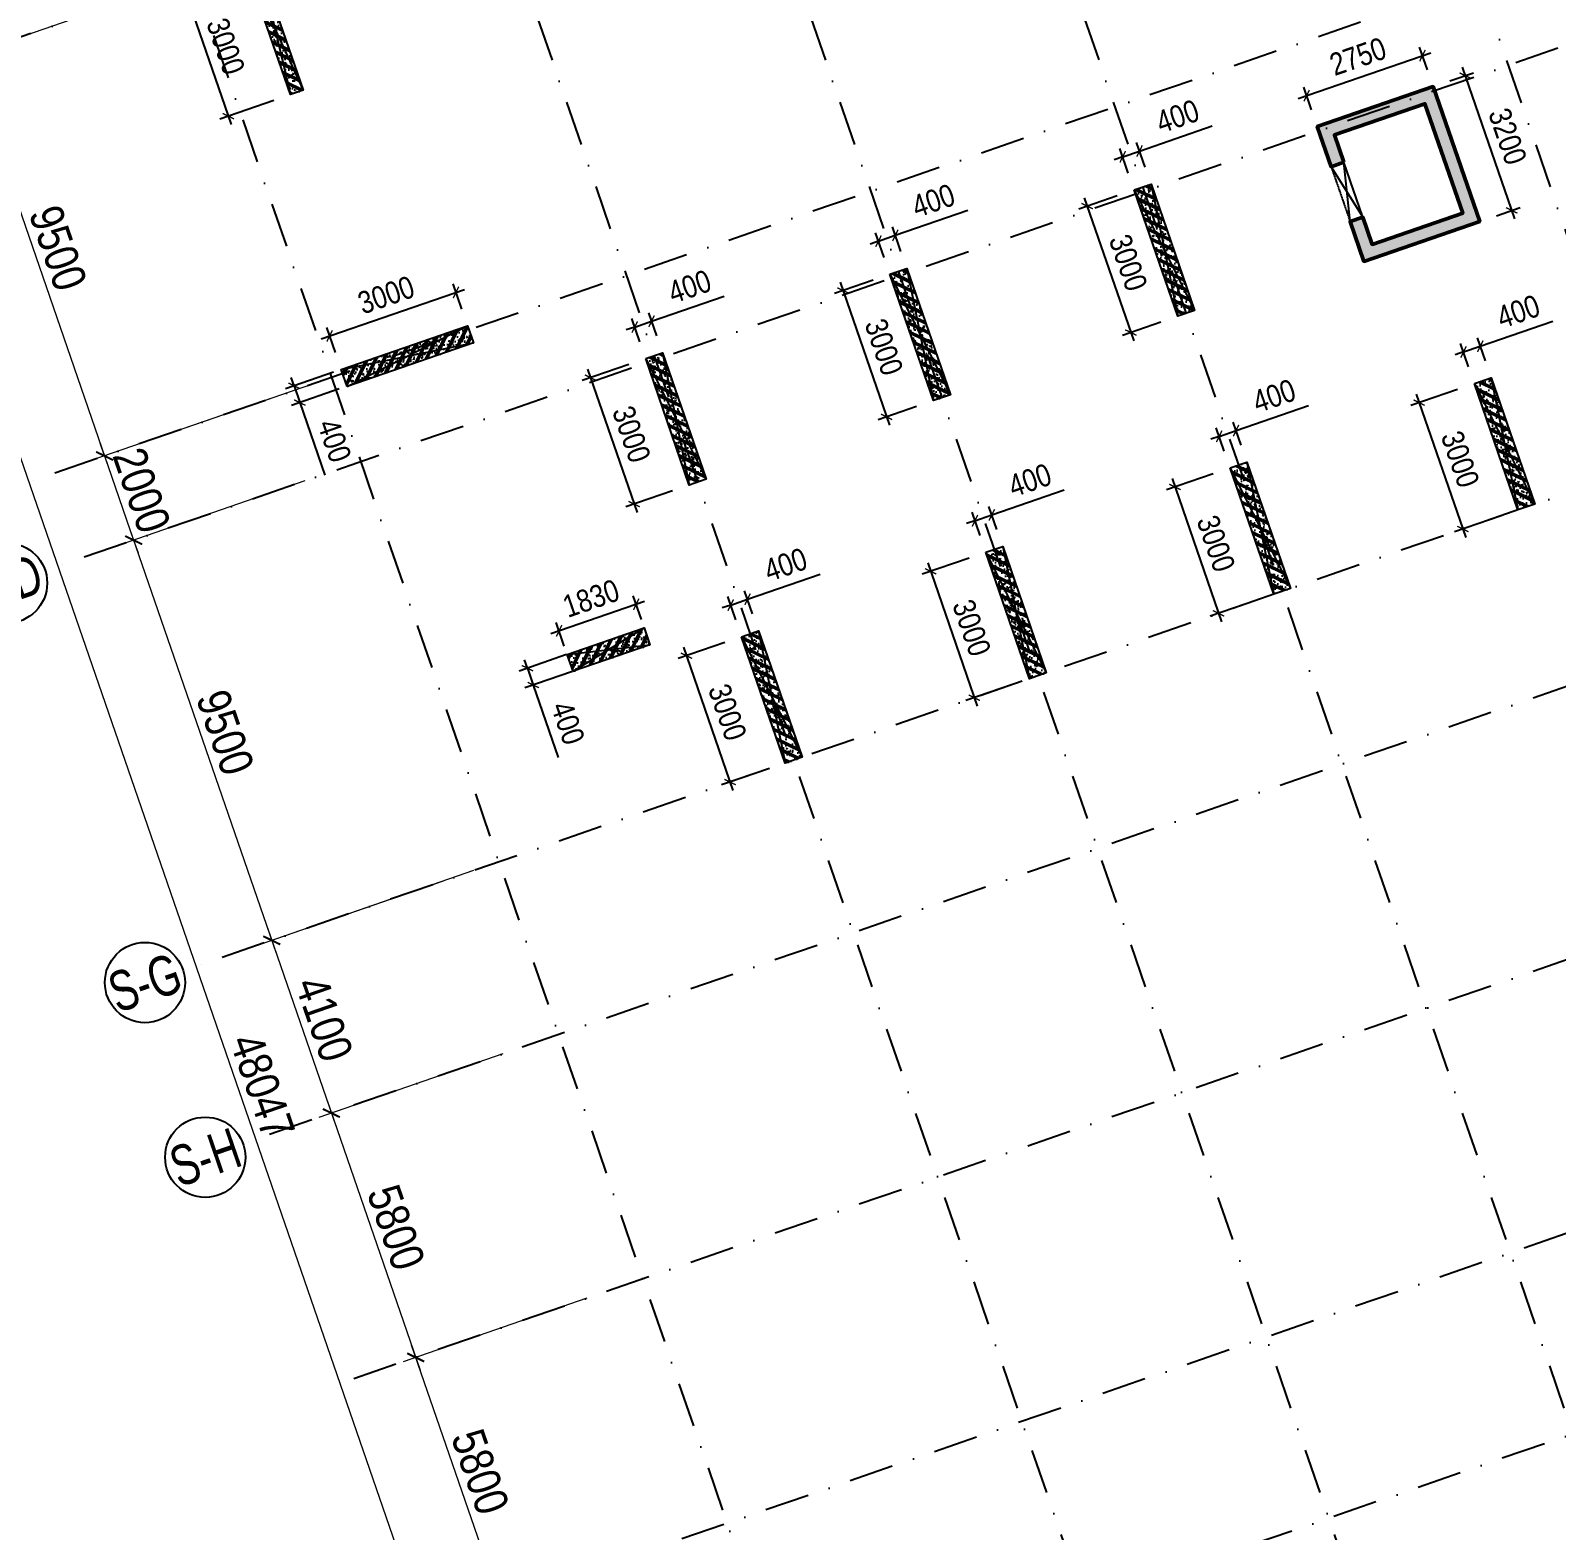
# Model space of a CAD drawing. Header units: millimetres. Extents: x 13965 to 1327256, y -72704 to 46237.
# Drawn here: x 231503 to 265754, y -32339 to 1318 of the extents above; entities that cross this region are included whole.
import ezdxf
from ezdxf.enums import TextEntityAlignment as Align

# ---------------------------------------------------------------- set-up
doc = ezdxf.new("R2010")
doc.units = ezdxf.units.MM
doc.header["$MEASUREMENT"] = 0
doc.linetypes.add('DASHDOT', pattern=[1, 0.5, -0.25, 0, -0.25])
doc.linetypes.add('DASHED', pattern=[4.5, 3, -1.5])
for name, color, linetype in [('ccu11-Khuat', 9, 'DASHED'), ('ccu11-Manh', 8, 'Continuous'), ('ccu11-Thay', 7, 'Continuous'), ('KC2-DIM', 251, 'Continuous'), ('KT-Luoi truc South Tower', 8, 'DASHDOT'), ('ST_MBDV Cot vach 220805$0$AUDIT_I_220805193045-1', 50, 'Continuous'), ('Xref_ST_MBDV Cot vach 30.7.2022|Xref_ST_MBDV Cot vach 30.7.2022|Xref_ST_MBDV Cot vach 30.7.2022|Xref_ST_MBDV Cot vach 30.7.2022|KC-Betong', 6, 'Continuous')]:
    doc.layers.add(name, color=color, linetype=linetype)
doc.layers.add('KT-Kich thuoc', color=159, linetype='Continuous', lineweight=18)
doc.layers.add('KT-Net cot vach', color=6, linetype='Continuous', lineweight=50)
doc.styles.add('Arial Narrow', font='ARIALN.TTF')
doc.styles.add('ST_MBDV Cot vach 220805$0$HBA-Text', font='GOTHIC.TTF')
doc.dimstyles.new('ccu12-200', dxfattribs={"dimscale": 200, "dimtxt": 2.5, "dimasz": 1, "dimexe": 1, "dimexo": 2, "dimgap": 1, "dimtad": 1, "dimdec": 0, "dimdsep": 46, "dimtxsty": 'Arial Narrow', "dimblk": 'ARCHTICK', "dimcen": -1, "dimdle": 1, "dimclrd": 256, "dimclre": 256, "dimclrt": 3, "dimadec": 0, "dimazin": 2, "dimtfac": 0.1, "dimtdec": 0, "dimtmove": 0, "dimatfit": 1, "dimldrblk": 'ARCHTICK', "dimfxl": 1, "dimtvp": 0.833333, "dimtolj": 1, "dimtzin": 12, "dimarcsym": 0})
doc.dimstyles.new('CCU_1-300', dxfattribs={"dimscale": 300, "dimtxt": 2.5, "dimasz": 1, "dimexe": 1, "dimexo": 2, "dimgap": 0.5, "dimtad": 1, "dimdec": 0, "dimdsep": 46, "dimtxsty": 'Arial Narrow', "dimblk": 'ARCHTICK', "dimcen": -1, "dimdle": 1, "dimclrd": 256, "dimclre": 256, "dimclrt": 3, "dimadec": 0, "dimazin": 2, "dimtfac": 0.1, "dimtdec": 0, "dimtix": 1, "dimtmove": 2, "dimatfit": 1, "dimfxl": 1, "dimtvp": 0.833333, "dimtolj": 1, "dimtzin": 12, "dimarcsym": 0})
pattern_1 = [(50, (-550, 3050), (286.904, -25.101), [30, -330]), (355, (-550, 3050), (-55.5, 300.877), [24, -264]), (100.451, (-526.1, 3047.9), (231.404, 275.776), [25.496, -280.457]), (46.184, (-550, 3130), (426.896, -66.208), [45, -495]), (96.636, (-514.43, 3124.5), (373.865, 389.647), [38.244, -420.685]), (351.184, (-550, 3130), (373.865, 389.65), [36, -396]), (21, (-510, 3110), (238.763, -161.048), [30, -330]), (326, (-510, 3110), (97.326, 290.06), [24, -264]), (71.451, (-490.1, 3096.58), (336.09, 129.012), [25.496, -280.457]), (37.5, (-550, 3050), (4.864, 133.1575), [0, -260.8, 0, -268, 0, -265]), (7.5, (-550, 3050), (105.228, 157.7647), [0, -152.8, 0, -254.8, 0, -101]), (327.5, (-639.2, 3050), (213.529, -9.022), [0, -100, 0, -312, 0, -414]), (317.5, (-679.2, 3050), (233.274, 40.042), [0, -130, 0, -207.2, 0, -294]), (45, (-550, 3050), (-120.208, 120.208), []), (45, (-550, 3099), (-120.208, 120.208), [])]

# ---------------------------------------------------------------- blocks, each defined once
blk = doc.blocks.new('_ArchTick')
at = {"color": 0, "const_width": 0.15}
blk.add_lwpolyline([(-0.5, -0.5), (0.5, 0.5)], dxfattribs=at)
blk = doc.blocks.new('*D1042')
at = {"layer": 'Defpoints', "color": 0, "transparency": 16777216}
for p in [(-107244, 41911, 0), (-103322, 33214, 0), (-108556, 31407)]:
    blk.add_point(p, dxfattribs=at)
at = {"layer": 'KT-Kich thuoc', "lineweight": -2, "transparency": 16777216}
for p, q in [((-107811, 41715), (-111940, 40289)), ((-111755, 40671), (-108459, 31124)), ((-103889, 33019), (-108840, 31309))]:
    blk.add_line(p, q, dxfattribs=at)
at = {"layer": 'KT-Kich thuoc', "lineweight": -2, "transparency": 16777216, "xscale": 300, "yscale": 300, "zscale": 300}
for p, rotation in [((-111657, 40387), 109.0471379637702), ((-108556, 31407), 289.0471379637702)]:
    blk.add_blockref('_ArchTick', p, dxfattribs=dict(at, rotation=rotation))
at = {"layer": 'KT-Kich thuoc', "color": 3, "transparency": 16777216, "insert": (-109603, 36071), "char_height": 750, "attachment_point": 5, "rotation": 289.0471, "style": 'Arial Narrow'}
blk.add_mtext('\\A1;9500', dxfattribs=at)
blk = doc.blocks.new('*D1043')
at = {"layer": 'Defpoints', "color": 0, "transparency": 16777216}
for p in [(-103491, 31041, 0), (-99707, 22296), (-104803, 20537)]:
    blk.add_point(p, dxfattribs=at)
at = {"layer": 'KT-Kich thuoc', "lineweight": -2, "transparency": 16777216}
for p, q in [((-104058, 30845), (-108187, 29419)), ((-108002, 29801), (-104706, 20253)), ((-100274, 22101), (-105087, 20439))]:
    blk.add_line(p, q, dxfattribs=at)
at = {"layer": 'KT-Kich thuoc', "lineweight": -2, "transparency": 16777216, "xscale": 300, "yscale": 300, "zscale": 300}
for p, rotation in [((-107904, 29517), 109.0471379637702), ((-104803, 20537), 289.0471379637702)]:
    blk.add_blockref('_ArchTick', p, dxfattribs=dict(at, rotation=rotation))
at = {"layer": 'KT-Kich thuoc', "color": 3, "transparency": 16777216, "insert": (-105850, 25201), "char_height": 750, "attachment_point": 5, "rotation": 289.0471, "style": 'Arial Narrow'}
blk.add_mtext('\\A1;9500', dxfattribs=at)
blk = doc.blocks.new('*D1044')
at = {"layer": 'Defpoints', "color": 0, "transparency": 16777216}
for p in [(-104143, 32931, 0), (-103491, 31041, 0), (-107904, 29517)]:
    blk.add_point(p, dxfattribs=at)
at = {"layer": 'KT-Kich thuoc', "lineweight": -2, "transparency": 16777216}
for p, q in [((-104711, 32735), (-108840, 31310)), ((-108557, 31407), (-108654, 31691)), ((-108557, 31407), (-107904, 29517)), ((-104058, 30845), (-108187, 29419)), ((-107904, 29517), (-107806, 29233))]:
    blk.add_line(p, q, dxfattribs=at)
at = {"layer": 'KT-Kich thuoc', "lineweight": -2, "transparency": 16777216, "xscale": 300, "yscale": 300, "zscale": 300}
for p, rotation in [((-108557, 31407), 289.0471379637702), ((-107904, 29517), 109.0471379637702)]:
    blk.add_blockref('_ArchTick', p, dxfattribs=dict(at, rotation=rotation))
at = {"layer": 'KT-Kich thuoc', "color": 3, "transparency": 16777216, "insert": (-107726, 30636), "char_height": 750, "attachment_point": 5, "rotation": 289.0471, "style": 'Arial Narrow'}
blk.add_mtext('\\A1;2000', dxfattribs=at)
blk = doc.blocks.new('ST_MBDV Cot vach 220805$0$GRID-SYM-flat-103')
at = {"layer": 'ST_MBDV Cot vach 220805$0$AUDIT_I_220805193045-1'}
blk.add_circle((0, 0, 0), 900, dxfattribs=at)
at = {"layer": 'ST_MBDV Cot vach 220805$0$AUDIT_I_220805193045-1', "style": 'ST_MBDV Cot vach 220805$0$HBA-Text'}
blk.add_attdef('GRID', text='', height=900, rotation=19.0471, dxfattribs=at).set_placement((0, 0, 0), align=Align.MIDDLE_CENTER)
blk = doc.blocks.new('*D1050')
at = {"layer": 'Defpoints', "color": 0, "transparency": 16777216}
for p in [(-110864, 40661, 0), (-91942, -3636), (-97678, -5616)]:
    blk.add_point(p, dxfattribs=at)
at = {"layer": 'KT-Kich thuoc', "lineweight": -2, "transparency": 16777216}
for p, q in [((-111431, 40465), (-113642, 39702)), ((-113456, 40083), (-97581, -5900)), ((-92509, -3831), (-97962, -5714))]:
    blk.add_line(p, q, dxfattribs=at)
at = {"layer": 'KT-Kich thuoc', "lineweight": -2, "transparency": 16777216, "xscale": 300, "yscale": 300, "zscale": 300}
for p, rotation in [((-113358, 39800), 109.0471379637702), ((-97678, -5616), 289.0471379637702)]:
    blk.add_blockref('_ArchTick', p, dxfattribs=dict(at, rotation=rotation))
at = {"layer": 'KT-Kich thuoc', "color": 3, "transparency": 16777216, "insert": (-105015, 17266), "char_height": 750, "attachment_point": 5, "rotation": 289.0471, "style": 'Arial Narrow'}
blk.add_mtext('\\A1;48047', dxfattribs=at)
blk = doc.blocks.new('*D1051')
at = {"layer": 'Defpoints', "color": 0, "transparency": 16777216}
for p in [(-100390, 22061, 0), (-99052, 18185, 0), (-103465, 16661)]:
    blk.add_point(p, dxfattribs=at)
at = {"layer": 'KT-Kich thuoc', "lineweight": -2, "transparency": 16777216}
for p, q in [((-100958, 21865), (-105087, 20439)), ((-104901, 20820), (-103368, 16378)), ((-99620, 17989), (-103749, 16563))]:
    blk.add_line(p, q, dxfattribs=at)
at = {"layer": 'KT-Kich thuoc', "lineweight": -2, "transparency": 16777216, "xscale": 300, "yscale": 300, "zscale": 300}
for p, rotation in [((-104803, 20537), 109.0471379637702), ((-103465, 16661), 289.0471379637702)]:
    blk.add_blockref('_ArchTick', p, dxfattribs=dict(at, rotation=rotation))
at = {"layer": 'KT-Kich thuoc', "color": 3, "transparency": 16777216, "insert": (-103631, 18773), "char_height": 750, "attachment_point": 5, "rotation": 289.0471, "style": 'Arial Narrow'}
blk.add_mtext('\\A1;4100', dxfattribs=at)
blk = doc.blocks.new('*D1052')
at = {"layer": 'Defpoints', "color": 0, "transparency": 16777216}
for p in [(-99052, 18185, 0), (-97162, 12702, 0), (-101573, 11179)]:
    blk.add_point(p, dxfattribs=at)
at = {"layer": 'KT-Kich thuoc', "lineweight": -2, "transparency": 16777216}
for p, q in [((-99620, 17989), (-103749, 16564)), ((-103563, 16945), (-101475, 10896)), ((-97729, 12506), (-101856, 11081))]:
    blk.add_line(p, q, dxfattribs=at)
at = {"layer": 'KT-Kich thuoc', "lineweight": -2, "transparency": 16777216, "xscale": 300, "yscale": 300, "zscale": 300}
for p, rotation in [((-103466, 16662), 109.0471379637702), ((-101573, 11179), 289.0471379637702)]:
    blk.add_blockref('_ArchTick', p, dxfattribs=dict(at, rotation=rotation))
at = {"layer": 'KT-Kich thuoc', "color": 3, "transparency": 16777216, "insert": (-102015, 14094), "char_height": 750, "attachment_point": 5, "rotation": 289.0471, "style": 'Arial Narrow'}
blk.add_mtext('\\A1;5800', dxfattribs=at)
blk = doc.blocks.new('*D1053')
at = {"layer": 'Defpoints', "color": 0, "transparency": 16777216}
for p in [(-97162, 12702, 0), (-95267, 7220, 0), (-99682, 5696)]:
    blk.add_point(p, dxfattribs=at)
at = {"layer": 'KT-Kich thuoc', "lineweight": -2, "transparency": 16777216}
for p, q in [((-97729, 12506), (-101858, 11080)), ((-101673, 11462), (-99584, 5412)), ((-95834, 7024), (-99966, 5598))]:
    blk.add_line(p, q, dxfattribs=at)
at = {"layer": 'KT-Kich thuoc', "lineweight": -2, "transparency": 16777216, "xscale": 300, "yscale": 300, "zscale": 300}
for p, rotation in [((-101575, 11178), 109.0471379637702), ((-99682, 5696), 289.0471379637702)]:
    blk.add_blockref('_ArchTick', p, dxfattribs=dict(at, rotation=rotation))
at = {"layer": 'KT-Kich thuoc', "color": 3, "transparency": 16777216, "insert": (-100125, 8611), "char_height": 750, "attachment_point": 5, "rotation": 289.0471, "style": 'Arial Narrow'}
blk.add_mtext('\\A1;5800', dxfattribs=at)
blk = doc.blocks.new('*D353')
at = {"layer": 'Defpoints', "color": 0, "transparency": 16777216}
for p in [(236361, 2715, 0), (237340, -121, 0), (235943, -603)]:
    blk.add_point(p, dxfattribs=at)
at = {"layer": 'KC2-DIM', "lineweight": -2, "transparency": 16777216}
for p, q in [((235983, 2585), (234775, 2168)), ((234899, 2422), (236008, -792)), ((236962, -251), (235754, -668))]:
    blk.add_line(p, q, dxfattribs=at)
at = {"layer": 'KC2-DIM', "lineweight": -2, "transparency": 16777216, "xscale": 200, "yscale": 200, "zscale": 200}
for p, rotation in [((234964, 2233), 109.0471379540024), ((235943, -603), 289.0471379540024)]:
    blk.add_blockref('_ArchTick', p, dxfattribs=dict(at, rotation=rotation))
at = {"layer": 'KC2-DIM', "color": 3, "transparency": 16777216, "insert": (235884, 964), "char_height": 500, "attachment_point": 5, "rotation": 289.0471, "style": 'Arial Narrow'}
blk.add_mtext('\\A1;3000', dxfattribs=at)
blk = doc.blocks.new('*D354')
at = {"layer": 'Defpoints', "color": 0, "transparency": 16777216}
for p in [(241052, -4557), (241311, -5309, 0), (238475, -6288, 0)]:
    blk.add_point(p, dxfattribs=at)
at = {"layer": 'KC2-DIM', "lineweight": -2, "transparency": 16777216}
for p, q in [((241181, -4931), (240986, -4368)), ((238027, -5601), (241241, -4492)), ((238345, -5910), (238151, -5347))]:
    blk.add_line(p, q, dxfattribs=at)
at = {"layer": 'KC2-DIM', "lineweight": -2, "transparency": 16777216, "xscale": 200, "yscale": 200, "zscale": 200}
for p, rotation in [((241052, -4557), 19.05077969496003), ((238216, -5536), 199.0507796949601)]:
    blk.add_blockref('_ArchTick', p, dxfattribs=dict(at, rotation=rotation))
at = {"layer": 'KC2-DIM', "color": 3, "transparency": 16777216, "insert": (239485, -4616), "char_height": 500, "attachment_point": 5, "rotation": 19.0508, "style": 'Arial Narrow'}
blk.add_mtext('\\A1;3000', dxfattribs=at)
blk = doc.blocks.new('*D355')
at = {"layer": 'Defpoints', "color": 0, "transparency": 16777216}
for p in [(238682, -6217, 0), (238812, -6595, 0), (237547, -7031)]:
    blk.add_point(p, dxfattribs=at)
at = {"layer": 'KC2-DIM', "lineweight": -2, "transparency": 16777216}
for p, q in [((238304, -6347), (237228, -6719)), ((237417, -6653), (237352, -6464)), ((238434, -6725), (237358, -7097)), ((237417, -6653), (237547, -7031)), ((237547, -7031), (238109, -8658))]:
    blk.add_line(p, q, dxfattribs=at)
at = {"layer": 'KC2-DIM', "lineweight": -2, "transparency": 16777216, "xscale": 200, "yscale": 200, "zscale": 200}
for p, rotation in [((237417, -6653), 289.0507796949571), ((237547, -7031), 109.0507796949571)]:
    blk.add_blockref('_ArchTick', p, dxfattribs=dict(at, rotation=rotation))
at = {"layer": 'KC2-DIM', "color": 3, "transparency": 16777216, "insert": (238324, -7885), "char_height": 500, "attachment_point": 5, "rotation": 289.0508, "style": 'Arial Narrow'}
blk.add_mtext('\\A1;400', dxfattribs=at)
blk = doc.blocks.new('*D356')
at = {"layer": 'Defpoints', "color": 0, "transparency": 16777216}
for p in [(243367, -12152), (245345, -12275, 0), (243615, -12871, 0)]:
    blk.add_point(p, dxfattribs=at)
at = {"layer": 'KC2-DIM', "lineweight": -2, "transparency": 16777216}
for p, q in [((245286, -11491), (243178, -12217)), ((245215, -11896), (245032, -11367)), ((243484, -12493), (243302, -11963))]:
    blk.add_line(p, q, dxfattribs=at)
at = {"layer": 'KC2-DIM', "lineweight": -2, "transparency": 16777216, "xscale": 200, "yscale": 200, "zscale": 200}
for p, rotation in [((245097, -11556), 19.01648948440385), ((243367, -12152), 199.0164894844038)]:
    blk.add_blockref('_ArchTick', p, dxfattribs=dict(at, rotation=rotation))
at = {"layer": 'KC2-DIM', "color": 3, "transparency": 16777216, "insert": (244084, -11424), "char_height": 500, "attachment_point": 5, "rotation": 19.0165, "style": 'Arial Narrow'}
blk.add_mtext('\\A1;1830', dxfattribs=at)
blk = doc.blocks.new('*D357')
at = {"layer": 'Defpoints', "color": 0, "transparency": 16777216}
for p in [(243915, -12556, 0), (244046, -12934, 0), (242788, -13368)]:
    blk.add_point(p, dxfattribs=at)
at = {"layer": 'KC2-DIM', "lineweight": -2, "transparency": 16777216}
for p, q in [((243537, -12686), (242468, -13055)), ((242657, -12990), (242592, -12801)), ((242657, -12990), (242788, -13368)), ((243667, -13064), (242599, -13433)), ((242788, -13368), (243349, -14995))]:
    blk.add_line(p, q, dxfattribs=at)
at = {"layer": 'KC2-DIM', "lineweight": -2, "transparency": 16777216, "xscale": 200, "yscale": 200, "zscale": 200}
for p, rotation in [((242657, -12990), 289.0471379540022), ((242788, -13368), 109.0471379540021)]:
    blk.add_blockref('_ArchTick', p, dxfattribs=dict(at, rotation=rotation))
at = {"layer": 'KC2-DIM', "color": 3, "transparency": 16777216, "insert": (243564, -14222), "char_height": 500, "attachment_point": 5, "rotation": 289.0471, "style": 'Arial Narrow'}
blk.add_mtext('\\A1;400', dxfattribs=at)
blk = doc.blocks.new('*D358')
at = {"layer": 'Defpoints', "color": 0, "transparency": 16777216}
for p in [(245310, -6044, 0), (246289, -8880, 0), (245051, -9307)]:
    blk.add_point(p, dxfattribs=at)
at = {"layer": 'KC2-DIM', "lineweight": -2, "transparency": 16777216}
for p, q in [((244932, -6174), (243883, -6537)), ((244007, -6282), (245116, -9496)), ((245911, -9010), (244862, -9372))]:
    blk.add_line(p, q, dxfattribs=at)
at = {"layer": 'KC2-DIM', "lineweight": -2, "transparency": 16777216, "xscale": 200, "yscale": 200, "zscale": 200}
for p, rotation in [((244072, -6471), 109.0471379540024), ((245051, -9307), 289.0471379540024)]:
    blk.add_blockref('_ArchTick', p, dxfattribs=dict(at, rotation=rotation))
at = {"layer": 'KC2-DIM', "color": 3, "transparency": 16777216, "insert": (244992, -7741), "char_height": 500, "attachment_point": 5, "rotation": 289.0471, "style": 'Arial Narrow'}
blk.add_mtext('\\A1;3000', dxfattribs=at)
blk = doc.blocks.new('*D359')
at = {"layer": 'Defpoints', "color": 0, "transparency": 16777216}
for p in [(245443, -5204), (245310, -6044, 0), (245688, -5913, 0)]:
    blk.add_point(p, dxfattribs=at)
at = {"layer": 'KC2-DIM', "lineweight": -2, "transparency": 16777216}
for p, q in [((245443, -5204), (247070, -4643)), ((245558, -5535), (245378, -5015)), ((245065, -5335), (244876, -5400)), ((245179, -5666), (245000, -5146)), ((245065, -5335), (245443, -5204))]:
    blk.add_line(p, q, dxfattribs=at)
at = {"layer": 'KC2-DIM', "lineweight": -2, "transparency": 16777216, "xscale": 200, "yscale": 200, "zscale": 200}
for p, rotation in [((245443, -5204), 199.0471379540014), ((245065, -5335), 19.04713795400142)]:
    blk.add_blockref('_ArchTick', p, dxfattribs=dict(at, rotation=rotation))
at = {"layer": 'KC2-DIM', "color": 3, "transparency": 16777216, "insert": (246297, -4428), "char_height": 500, "attachment_point": 5, "rotation": 19.0471, "style": 'Arial Narrow'}
blk.add_mtext('\\A1;400', dxfattribs=at)
blk = doc.blocks.new('*D368')
at = {"layer": 'Defpoints', "color": 0, "transparency": 16777216}
for p in [(250792, -4151, 0), (251771, -6987, 0), (250718, -7351)]:
    blk.add_point(p, dxfattribs=at)
at = {"layer": 'KC2-DIM', "lineweight": -2, "transparency": 16777216}
for p, q in [((250414, -4282), (249549, -4580)), ((249673, -4326), (250783, -7540)), ((251393, -7117), (250528, -7416))]:
    blk.add_line(p, q, dxfattribs=at)
at = {"layer": 'KC2-DIM', "lineweight": -2, "transparency": 16777216, "xscale": 200, "yscale": 200, "zscale": 200}
for p, rotation in [((249739, -4515), 109.0471379540024), ((250718, -7351), 289.0471379540024)]:
    blk.add_blockref('_ArchTick', p, dxfattribs=dict(at, rotation=rotation))
at = {"layer": 'KC2-DIM', "color": 3, "transparency": 16777216, "insert": (250658, -5784), "char_height": 500, "attachment_point": 5, "rotation": 289.0471, "style": 'Arial Narrow'}
blk.add_mtext('\\A1;3000', dxfattribs=at)
blk = doc.blocks.new('*D369')
at = {"layer": 'Defpoints', "color": 0, "transparency": 16777216}
for p in [(250914, -3277), (251171, -4021, 0), (250792, -4151, 0)]:
    blk.add_point(p, dxfattribs=at)
at = {"layer": 'KC2-DIM', "lineweight": -2, "transparency": 16777216}
for p, q in [((250914, -3277), (252541, -2716)), ((250536, -3408), (250347, -3473)), ((250662, -3773), (250471, -3219)), ((250536, -3408), (250914, -3277)), ((251040, -3642), (250849, -3088))]:
    blk.add_line(p, q, dxfattribs=at)
at = {"layer": 'KC2-DIM', "lineweight": -2, "transparency": 16777216, "xscale": 200, "yscale": 200, "zscale": 200}
for p, rotation in [((250536, -3408), 19.04720126997589), ((250914, -3277), 199.0472012699759)]:
    blk.add_blockref('_ArchTick', p, dxfattribs=dict(at, rotation=rotation))
at = {"layer": 'KC2-DIM', "color": 3, "transparency": 16777216, "insert": (251768, -2501), "char_height": 500, "attachment_point": 5, "rotation": 19.0472, "style": 'Arial Narrow'}
blk.add_mtext('\\A1;400', dxfattribs=at)
blk = doc.blocks.new('*D370')
at = {"layer": 'Defpoints', "color": 0, "transparency": 16777216}
for p in [(256275, -2258, 0), (257254, -5094, 0), (256200, -5458)]:
    blk.add_point(p, dxfattribs=at)
at = {"layer": 'KC2-DIM', "lineweight": -2, "transparency": 16777216}
for p, q in [((255897, -2389), (255032, -2687)), ((255156, -2433), (256265, -5647)), ((256876, -5225), (256011, -5523))]:
    blk.add_line(p, q, dxfattribs=at)
at = {"layer": 'KC2-DIM', "lineweight": -2, "transparency": 16777216, "xscale": 200, "yscale": 200, "zscale": 200}
for p, rotation in [((255221, -2622), 109.0471379540024), ((256200, -5458), 289.0471379540024)]:
    blk.add_blockref('_ArchTick', p, dxfattribs=dict(at, rotation=rotation))
at = {"layer": 'KC2-DIM', "color": 3, "transparency": 16777216, "insert": (256141, -3891), "char_height": 500, "attachment_point": 5, "rotation": 289.0471, "style": 'Arial Narrow'}
blk.add_mtext('\\A1;3000', dxfattribs=at)
blk = doc.blocks.new('*D371')
at = {"layer": 'Defpoints', "color": 0, "transparency": 16777216}
for p in [(256396, -1385), (256275, -2258, 0), (256653, -2128, 0)]:
    blk.add_point(p, dxfattribs=at)
at = {"layer": 'KC2-DIM', "lineweight": -2, "transparency": 16777216}
for p, q in [((256396, -1385), (258023, -823)), ((256144, -1880), (255953, -1326)), ((256522, -1750), (256331, -1196)), ((256018, -1515), (255829, -1580)), ((256018, -1515), (256396, -1385))]:
    blk.add_line(p, q, dxfattribs=at)
at = {"layer": 'KC2-DIM', "lineweight": -2, "transparency": 16777216, "xscale": 200, "yscale": 200, "zscale": 200}
for p, rotation in [((256018, -1515), 19.04720126997589), ((256396, -1385), 199.0472012699759)]:
    blk.add_blockref('_ArchTick', p, dxfattribs=dict(at, rotation=rotation))
at = {"layer": 'KC2-DIM', "color": 3, "transparency": 16777216, "insert": (257250, -608), "char_height": 500, "attachment_point": 5, "rotation": 19.0472, "style": 'Arial Narrow'}
blk.add_mtext('\\A1;400', dxfattribs=at)
blk = doc.blocks.new('*D372')
at = {"layer": 'Defpoints', "color": 0, "transparency": 16777216}
for p in [(247464, -12283, 0), (248443, -15118, 0), (247205, -15546)]:
    blk.add_point(p, dxfattribs=at)
at = {"layer": 'KC2-DIM', "lineweight": -2, "transparency": 16777216}
for p, q in [((247086, -12413), (246037, -12775)), ((246161, -12521), (247270, -15735)), ((248065, -15249), (247016, -15611))]:
    blk.add_line(p, q, dxfattribs=at)
at = {"layer": 'KC2-DIM', "lineweight": -2, "transparency": 16777216, "xscale": 200, "yscale": 200, "zscale": 200}
for p, rotation in [((246226, -12710), 109.0471379540024), ((247205, -15546), 289.0471379540024)]:
    blk.add_blockref('_ArchTick', p, dxfattribs=dict(at, rotation=rotation))
at = {"layer": 'KC2-DIM', "color": 3, "transparency": 16777216, "insert": (247146, -13979), "char_height": 500, "attachment_point": 5, "rotation": 289.0471, "style": 'Arial Narrow'}
blk.add_mtext('\\A1;3000', dxfattribs=at)
blk = doc.blocks.new('*D373')
at = {"layer": 'Defpoints', "color": 0, "transparency": 16777216}
for p in [(247597, -11443), (247464, -12283, 0), (247842, -12152, 0)]:
    blk.add_point(p, dxfattribs=at)
at = {"layer": 'KC2-DIM', "lineweight": -2, "transparency": 16777216}
for p, q in [((247597, -11443), (249224, -10882)), ((247711, -11774), (247532, -11254)), ((247219, -11574), (247030, -11639)), ((247333, -11904), (247154, -11385)), ((247219, -11574), (247597, -11443))]:
    blk.add_line(p, q, dxfattribs=at)
at = {"layer": 'KC2-DIM', "lineweight": -2, "transparency": 16777216, "xscale": 200, "yscale": 200, "zscale": 200}
for p, rotation in [((247597, -11443), 199.0471379540016), ((247219, -11574), 19.04713795400158)]:
    blk.add_blockref('_ArchTick', p, dxfattribs=dict(at, rotation=rotation))
at = {"layer": 'KC2-DIM', "color": 3, "transparency": 16777216, "insert": (248451, -10667), "char_height": 500, "attachment_point": 5, "rotation": 19.0471, "style": 'Arial Narrow'}
blk.add_mtext('\\A1;400', dxfattribs=at)
blk = doc.blocks.new('*D374')
at = {"layer": 'Defpoints', "color": 0, "transparency": 16777216}
for p in [(252946, -10390, 0), (253925, -13225, 0), (252687, -13653)]:
    blk.add_point(p, dxfattribs=at)
at = {"layer": 'KC2-DIM', "lineweight": -2, "transparency": 16777216}
for p, q in [((252568, -10520), (251519, -10882)), ((251643, -10628), (252753, -13842)), ((253547, -13356), (252498, -13718))]:
    blk.add_line(p, q, dxfattribs=at)
at = {"layer": 'KC2-DIM', "lineweight": -2, "transparency": 16777216, "xscale": 200, "yscale": 200, "zscale": 200}
for p, rotation in [((251708, -10817), 109.0471379540024), ((252687, -13653), 289.0471379540024)]:
    blk.add_blockref('_ArchTick', p, dxfattribs=dict(at, rotation=rotation))
at = {"layer": 'KC2-DIM', "color": 3, "transparency": 16777216, "insert": (252628, -12086), "char_height": 500, "attachment_point": 5, "rotation": 289.0471, "style": 'Arial Narrow'}
blk.add_mtext('\\A1;3000', dxfattribs=at)
blk = doc.blocks.new('*D229')
at = {"layer": 'Defpoints', "color": 0, "transparency": 16777216}
for p in [(253080, -9550), (253324, -10259, 0), (252946, -10390, 0)]:
    blk.add_point(p, dxfattribs=at)
at = {"layer": 'KC2-DIM', "lineweight": -2, "transparency": 16777216}
for p, q in [((253080, -9550), (254706, -8989)), ((252816, -10012), (252636, -9492)), ((252702, -9681), (253080, -9550)), ((253194, -9881), (253014, -9361)), ((252702, -9681), (252513, -9746))]:
    blk.add_line(p, q, dxfattribs=at)
at = {"layer": 'KC2-DIM', "lineweight": -2, "transparency": 16777216, "xscale": 200, "yscale": 200, "zscale": 200}
for p, rotation in [((252702, -9681), 19.04713795400158), ((253080, -9550), 199.0471379540016)]:
    blk.add_blockref('_ArchTick', p, dxfattribs=dict(at, rotation=rotation))
at = {"layer": 'KC2-DIM', "color": 3, "transparency": 16777216, "insert": (253934, -8774), "char_height": 500, "attachment_point": 5, "rotation": 19.0471, "style": 'Arial Narrow'}
blk.add_mtext('\\A1;400', dxfattribs=at)
blk = doc.blocks.new('*D230')
at = {"layer": 'Defpoints', "color": 0, "transparency": 16777216}
for p in [(258429, -8497, 0), (259408, -11333, 0), (258170, -11760)]:
    blk.add_point(p, dxfattribs=at)
at = {"layer": 'KC2-DIM', "lineweight": -2, "transparency": 16777216}
for p, q in [((258051, -8627), (257002, -8990)), ((257126, -8735), (258235, -11949)), ((259030, -11463), (257981, -11825))]:
    blk.add_line(p, q, dxfattribs=at)
at = {"layer": 'KC2-DIM', "lineweight": -2, "transparency": 16777216, "xscale": 200, "yscale": 200, "zscale": 200}
for p, rotation in [((257191, -8924), 109.0471379540024), ((258170, -11760), 289.0471379540024)]:
    blk.add_blockref('_ArchTick', p, dxfattribs=dict(at, rotation=rotation))
at = {"layer": 'KC2-DIM', "color": 3, "transparency": 16777216, "insert": (258111, -10194), "char_height": 500, "attachment_point": 5, "rotation": 289.0471, "style": 'Arial Narrow'}
blk.add_mtext('\\A1;3000', dxfattribs=at)
blk = doc.blocks.new('*D231')
at = {"layer": 'Defpoints', "color": 0, "transparency": 16777216}
for p in [(258562, -7658), (258429, -8497, 0), (258807, -8366, 0)]:
    blk.add_point(p, dxfattribs=at)
at = {"layer": 'KC2-DIM', "lineweight": -2, "transparency": 16777216}
for p, q in [((258562, -7658), (260189, -7096)), ((258676, -7988), (258497, -7468)), ((258184, -7788), (257995, -7853)), ((258298, -8119), (258119, -7599)), ((258184, -7788), (258562, -7658))]:
    blk.add_line(p, q, dxfattribs=at)
at = {"layer": 'KC2-DIM', "lineweight": -2, "transparency": 16777216, "xscale": 200, "yscale": 200, "zscale": 200}
for p, rotation in [((258562, -7658), 199.0471379540016), ((258184, -7788), 19.04713795400158)]:
    blk.add_blockref('_ArchTick', p, dxfattribs=dict(at, rotation=rotation))
at = {"layer": 'KC2-DIM', "color": 3, "transparency": 16777216, "insert": (259416, -6881), "char_height": 500, "attachment_point": 5, "rotation": 19.0471, "style": 'Arial Narrow'}
blk.add_mtext('\\A1;400', dxfattribs=at)
blk = doc.blocks.new('*D232')
at = {"layer": 'Defpoints', "color": 0, "transparency": 16777216}
for p in [(263911, -6604, 0), (264890, -9440, 0), (263652, -9867)]:
    blk.add_point(p, dxfattribs=at)
at = {"layer": 'KC2-DIM', "lineweight": -2, "transparency": 16777216}
for p, q in [((263533, -6735), (262484, -7097)), ((262608, -6842), (263718, -10056)), ((264512, -9570), (263463, -9933))]:
    blk.add_line(p, q, dxfattribs=at)
at = {"layer": 'KC2-DIM', "lineweight": -2, "transparency": 16777216, "xscale": 200, "yscale": 200, "zscale": 200}
for p, rotation in [((262673, -7032), 109.0471379540024), ((263652, -9867), 289.0471379540024)]:
    blk.add_blockref('_ArchTick', p, dxfattribs=dict(at, rotation=rotation))
at = {"layer": 'KC2-DIM', "color": 3, "transparency": 16777216, "insert": (263593, -8301), "char_height": 500, "attachment_point": 5, "rotation": 289.0471, "style": 'Arial Narrow'}
blk.add_mtext('\\A1;3000', dxfattribs=at)
blk = doc.blocks.new('*D233')
at = {"layer": 'Defpoints', "color": 0, "transparency": 16777216}
for p in [(264045, -5765), (264289, -6474, 0), (263911, -6604, 0)]:
    blk.add_point(p, dxfattribs=at)
at = {"layer": 'KC2-DIM', "lineweight": -2, "transparency": 16777216}
for p, q in [((264045, -5765), (265671, -5203)), ((263781, -6226), (263601, -5706)), ((263667, -5895), (264045, -5765)), ((264159, -6095), (263979, -5576)), ((263667, -5895), (263477, -5961))]:
    blk.add_line(p, q, dxfattribs=at)
at = {"layer": 'KC2-DIM', "lineweight": -2, "transparency": 16777216, "xscale": 200, "yscale": 200, "zscale": 200}
for p, rotation in [((263667, -5895), 19.04713795400142), ((264045, -5765), 199.0471379540014)]:
    blk.add_blockref('_ArchTick', p, dxfattribs=dict(at, rotation=rotation))
at = {"layer": 'KC2-DIM', "color": 3, "transparency": 16777216, "insert": (264898, -4988), "char_height": 500, "attachment_point": 5, "rotation": 19.0471, "style": 'Arial Narrow'}
blk.add_mtext('\\A1;400', dxfattribs=at)
blk = doc.blocks.new('*D298')
at = {"layer": 'Defpoints', "color": 0, "transparency": 16777216}
for p in [(262746, 755), (262986, 59), (260387, -839)]:
    blk.add_point(p, dxfattribs=at)
at = {"layer": 'KC2-DIM', "lineweight": -2, "transparency": 16777216}
for p, q in [((259957, -208), (262935, 820)), ((262856, 437), (262681, 944)), ((260256, -461), (260081, 46))]:
    blk.add_line(p, q, dxfattribs=at)
at = {"layer": 'KC2-DIM', "lineweight": -2, "transparency": 16777216, "xscale": 200, "yscale": 200, "zscale": 200}
for p, rotation in [((262746, 755), 19.04713795401444), ((260147, -143), 199.0471379540145)]:
    blk.add_blockref('_ArchTick', p, dxfattribs=dict(at, rotation=rotation))
at = {"layer": 'KC2-DIM', "color": 3, "transparency": 16777216, "insert": (261298, 736), "char_height": 500, "attachment_point": 5, "rotation": 19.0471, "style": 'Arial Narrow'}
blk.add_mtext('\\A1;2750', dxfattribs=at)
blk = doc.blocks.new('*D299')
at = {"layer": 'Defpoints', "color": 0, "transparency": 16777216}
for p in [(262986, 59), (264749, -2718), (264031, -2966)]:
    blk.add_point(p, dxfattribs=at)
at = {"layer": 'KC2-DIM', "lineweight": -2, "transparency": 16777216}
for p, q in [((263364, 189), (263894, 372)), ((263639, 496), (264814, -2907)), ((264409, -2836), (264938, -2653))]:
    blk.add_line(p, q, dxfattribs=at)
at = {"layer": 'KC2-DIM', "lineweight": -2, "transparency": 16777216, "xscale": 200, "yscale": 200, "zscale": 200}
for p, rotation in [((263705, 307), 109.0471379534282), ((264749, -2718), 289.0471379534281)]:
    blk.add_blockref('_ArchTick', p, dxfattribs=dict(at, rotation=rotation))
at = {"layer": 'KC2-DIM', "color": 3, "transparency": 16777216, "insert": (264657, -1057), "char_height": 500, "attachment_point": 5, "rotation": 289.0471, "style": 'Arial Narrow'}
blk.add_mtext('\\A1;3200', dxfattribs=at)
blk = doc.blocks.new('*U37')
h = blk.add_hatch()
h.set_pattern_fill('VATLIEU04', color=250, scale=40, style=0, pattern_type=2)
h.set_pattern_definition(pattern_1)
h.paths.add_polyline_path([(-475, -475), (-75, -475), (-75, 2525), (-475, 2525)])
at = {"color": 6, "ltscale": 0.25}
blk.add_lwpolyline([(-475, -475), (-75, -475), (-75, 2525), (-475, 2525)], close=True, dxfattribs=at)
at = {"layer": 'Defpoints', "linetype": 'ByBlock', "ltscale": 30}
for p, q in [((-75, -475), (-475, 2525)), ((-475, -475), (-75, 2525))]:
    blk.add_line(p, q, dxfattribs=at)
blk = doc.blocks.new('*U38')
h = blk.add_hatch()
h.set_pattern_fill('VATLIEU04', color=250, scale=40, style=0, pattern_type=2)
h.set_pattern_definition(pattern_1)
h.paths.add_polyline_path([(-475, -475), (-75, -475), (-75, 2525), (-475, 2525)])
at = {"color": 6, "ltscale": 0.25}
blk.add_lwpolyline([(-475, -475), (-75, -475), (-75, 2525), (-475, 2525)], close=True, dxfattribs=at)
at = {"layer": 'Defpoints', "linetype": 'ByBlock', "ltscale": 30}
for p, q in [((-75, -475), (-475, 2525)), ((-475, -475), (-75, 2525))]:
    blk.add_line(p, q, dxfattribs=at)
blk = doc.blocks.new('*U39')
h = blk.add_hatch()
h.set_pattern_fill('VATLIEU04', color=250, scale=40, style=0, pattern_type=2)
h.set_pattern_definition([(50, (-550, 1877.43), (286.904, -25.1), [30, -330]), (355, (-550, 1877.43), (-55.5, 300.877), [24, -264]), (100.451, (-526.1, 1875.33), (231.404, 275.776), [25.496, -280.457]), (46.184, (-550, 1957.43), (426.896, -66.21), [45, -495]), (96.636, (-514.43, 1951.9), (373.865, 389.65), [38.244, -420.685]), (351.184, (-550, 1957.43), (373.865, 389.65), [36, -396]), (21, (-510, 1937.43), (238.763, -161.048), [30, -330]), (326, (-510, 1937.43), (97.326, 290.06), [24, -264]), (71.451, (-490.1, 1924), (336.09, 129.012), [25.496, -280.457]), (37.5, (-550, 1877.43), (4.864, 133.1575), [0, -260.8, 0, -268, 0, -265]), (7.5, (-550, 1877.43), (105.228, 157.765), [0, -152.8, 0, -254.8, 0, -101]), (327.5, (-639.2, 1877.43), (213.529, -9.022), [0, -100, 0, -312, 0, -414]), (317.5, (-679.2, 1877.43), (233.274, 40.042), [0, -130, 0, -207.2, 0, -294]), (45, (-550, 1877.43), (-120.208, 120.208), []), (45, (-550, 1926.43), (-120.208, 120.208), [])])
h.paths.add_polyline_path([(-475, -475), (-75, -475), (-75, 1352), (-475, 1352)])
at = {"color": 6, "ltscale": 0.25}
blk.add_lwpolyline([(-475, -475), (-75, -475), (-75, 1352), (-475, 1352)], close=True, dxfattribs=at)
at = {"layer": 'Defpoints', "linetype": 'ByBlock', "ltscale": 30}
for p, q in [((-75, -475), (-475, 1352)), ((-475, -475), (-75, 1352))]:
    blk.add_line(p, q, dxfattribs=at)
blk = doc.blocks.new('*U47')
h = blk.add_hatch()
h.set_pattern_fill('VATLIEU04', color=250, scale=40, style=0, pattern_type=2)
h.set_pattern_definition([(50, (-650, 3050), (286.904, -25.101), [30, -330]), (355, (-650, 3050), (-55.5, 300.877), [24, -264]), (100.451, (-626.1, 3047.9), (231.404, 275.776), [25.496, -280.457]), (46.184, (-650, 3130), (426.896, -66.208), [45, -495]), (96.636, (-614.43, 3124.5), (373.865, 389.647), [38.244, -420.685]), (351.184, (-650, 3130), (373.865, 389.65), [36, -396]), (21, (-610, 3110), (238.763, -161.048), [30, -330]), (326, (-610, 3110), (97.326, 290.06), [24, -264]), (71.451, (-590.1, 3096.58), (336.09, 129.012), [25.496, -280.457]), (37.5, (-650, 3050), (4.864, 133.1575), [0, -260.8, 0, -268, 0, -265]), (7.5, (-650, 3050), (105.228, 157.7647), [0, -152.8, 0, -254.8, 0, -101]), (327.5, (-739.2, 3050), (213.529, -9.022), [0, -100, 0, -312, 0, -414]), (317.5, (-779.2, 3050), (233.274, 40.042), [0, -130, 0, -207.2, 0, -294]), (45, (-650, 3050), (-120.208, 120.208), []), (45, (-650, 3099), (-120.208, 120.208), [])])
h.paths.add_polyline_path([(-475, -475), (-175, -475), (-175, 2525), (-475, 2525)])
at = {"color": 6, "ltscale": 0.25}
blk.add_lwpolyline([(-475, -475), (-175, -475), (-175, 2525), (-475, 2525)], close=True, dxfattribs=at)
at = {"layer": 'Defpoints', "linetype": 'ByBlock', "ltscale": 30}
for p, q in [((-175, -475), (-475, 2525)), ((-475, -475), (-175, 2525))]:
    blk.add_line(p, q, dxfattribs=at)
blk = doc.blocks.new('MBCV-T21')
at = {"layer": 'KT-Net cot vach'}
h = blk.add_hatch(dxfattribs=at)
h.set_pattern_fill('1BETONG2-BOP', color=250, scale=30, style=0, pattern_type=2)
h.set_pattern_definition([(69.0471, (-83157.09, 5455.11), (209.5408, 52.4275), [22.5, -247.5]), (14.0471, (-83157.09, 5455.11), (-112.989, 199.7187), [18, -198]), (119.4985, (-83139.63, 5459.48), (96.552, 252.1462), [19.122, -210.3426]), (65.2313, (-83176.67, 5511.83), (318.848, 57.55), [33.75, -371.25]), (115.6827, (-83150.1, 5516.62), (169.677, 367.7426), [28.683, -315.514]), (10.2313, (-83176.67, 5511.83), (169.677, 367.743), [27, -297]), (40.0471, (-83143.42, 5507.44), (208.686, -55.7332), [22.5, -247.5]), (245.0471, (-83143.42, 5507.44), (226.3168, -37.8782), [18, -198]), (90.4985, (-83126.03, 5502.8), (206.6893, 173.7226), [19.122, -210.3426]), (86.54714, (-83157.09, 5455.11), (-73.03432, 68.2125), [0, -195.6, 0, -201, 0, -198.75]), (23.5471, (-83157.09, 5455.11), (43.1377, 135.5289), [0, -114.6, 0, -191.1, 0, -75.75]), (346.54714, (-83220.33, 5433.28), (153.58697, 45.86723), [0, -75, 0, -234, 0, -310.5]), (336.5471, (-83248.68, 5423.49), (155.5764, 85.4834), [0, -97.5, 0, -155.4, 0, -220.5]), (334.0471, (-83157.09, 5455.11), (55.798, 114.6422), []), (334.0471, (-83169.08, 5489.85), (55.798, 114.6422), [])])
h.paths.add_polyline_path([(-74668, 12275), (-74880, 12889), (-72848, 13591), (-71999, 11133), (-74032, 10432), (-74244, 11046), (-74527, 10948), (-74217, 10050), (-71618, 10948), (-72662, 13973), (-75262, 13075), (-74952, 12177)])
at = {"layer": 'ccu11-Khuat', "color": 6, "ltscale": 0.2}
blk.add_lwpolyline([(-74952, 12177), (-74527, 10948)], dxfattribs=at)
at = {"layer": 'ccu11-Thay', "color": 6, "ltscale": 0.5}
blk.add_lwpolyline([(-74244, 11046), (-74668, 12275)], dxfattribs=at)
at = {"layer": 'KC2-DIM', "ltscale": 0.5}
for points in [[(-74952, 12177), (-74244, 11046)], [(-74527, 10948), (-74668, 12275)]]:
    blk.add_lwpolyline(points, dxfattribs=at)
at = {"layer": 'KT-Net cot vach'}
blk.add_lwpolyline([(-74668, 12275), (-74880, 12889), (-72848, 13591), (-71999, 11133), (-74032, 10432), (-74244, 11046), (-74527, 10948), (-74217, 10050), (-71618, 10948), (-72662, 13973), (-75262, 13075), (-74952, 12177)], close=True, dxfattribs=at)
at = {"layer": 'Xref_ST_MBDV Cot vach 30.7.2022|Xref_ST_MBDV Cot vach 30.7.2022|Xref_ST_MBDV Cot vach 30.7.2022|Xref_ST_MBDV Cot vach 30.7.2022|KC-Betong', "linetype": 'ByBlock', "xscale": -1}
for name, p, rotation in [('*U47', (-98683, 16335, 0), 199.0471379540016), ('*U38', (-78769, 11362, 0), 199.0471379540016), ('*U38', (-84252, 9469, 0), 199.0471379540016), ('*U38', (-89734, 7576, 0), 199.0471379540016), ('*U38', (-71133, 7016, 0), 199.0471379540016), ('*U38', (-76616, 5123, 0), 199.0471379540016), ('*U38', (-82098, 3230, 0), 199.0471379540016), ('*U39', (-91674, 1458, 0), 289.0471379540017), ('*U38', (-87580, 1337, 0), 199.0471379540016)]:
    blk.add_blockref(name, p, dxfattribs=dict(at, rotation=rotation))
at = {"layer": 'Xref_ST_MBDV Cot vach 30.7.2022|Xref_ST_MBDV Cot vach 30.7.2022|Xref_ST_MBDV Cot vach 30.7.2022|Xref_ST_MBDV Cot vach 30.7.2022|KC-Betong', "linetype": 'ByBlock', "extrusion": (-1.72044e-08, -5.9383e-09, 1), "xscale": -1, "rotation": 289.0507796949594}
blk.add_blockref('*U37', (-96748, 7852, 0), dxfattribs=at)
blk = doc.blocks.new('Asix South Tower')
at = {"layer": 'KT-Luoi truc South Tower', "ltscale": 2000}
for p, q in [((-45928.1, 63080), (-113358.3, 39799.9)), ((-82960.9, 57293.9), (-64795.6, 4678.7)), ((-91137.3, 54471), (-72972, 1855.8)), ((-96619.8, 52578.2), (-78454.5, -37)), ((-102102.2, 50685.3), (-83937, -1929.8)), ((-108719, 48400.9), (-90553.7, -4214.3)), ((-67132.6, 45709), (-110541.5, 30722.1)), ((-66479.9, 43818.5), (-109888.9, 28831.6)), ((-37736.8, 39354.3), (-105450.5, 15976.2)), ((-63379.6, 34838.6), (-106788.6, 19851.7)), ((-37735.1, 33218.9), (-103274.2, 10591.7)), ((-47391.3, 23749.2), (-101381.4, 5109.2)), ((-45988, 19684.6), (-99978.1, 1044.6))]:
    blk.add_line(p, q, dxfattribs=at)
at = {"layer": 'KT-Kich thuoc'}
ref = blk.add_blockref('ST_MBDV Cot vach 220805$0$GRID-SYM-flat-103', (-110745.1, 28554.5, 0), dxfattribs=at)
ref.add_attrib('GRID', 'S-D', dxfattribs={"layer": 'ST_MBDV Cot vach 220805$0$AUDIT_I_220805193045-1', "height": 900, "rotation": 19, "style": 'ST_MBDV Cot vach 220805$0$HBA-Text', "width": 0.75}).set_placement((-110745.1, 28554.5, 0), align=Align.MIDDLE_CENTER)
ref = blk.add_blockref('ST_MBDV Cot vach 220805$0$GRID-SYM-flat-103', (-107650.1, 19589.9, 0), dxfattribs=at)
ref.add_attrib('GRID', 'S-G', dxfattribs={"layer": 'ST_MBDV Cot vach 220805$0$AUDIT_I_220805193045-1', "height": 900, "rotation": 19, "style": 'ST_MBDV Cot vach 220805$0$HBA-Text', "width": 0.75}).set_placement((-107650.1, 19589.9, 0), align=Align.MIDDLE_CENTER)
ref = blk.add_blockref('ST_MBDV Cot vach 220805$0$GRID-SYM-flat-103', (-106297, 15670.3, 0), dxfattribs=at)
ref.add_attrib('GRID', 'S-H', dxfattribs={"layer": 'ST_MBDV Cot vach 220805$0$AUDIT_I_220805193045-1', "height": 900, "rotation": 19, "style": 'ST_MBDV Cot vach 220805$0$HBA-Text', "width": 0.75}).set_placement((-106297, 15670.3, 0), align=Align.MIDDLE_CENTER)
for base, p1, p2, picture, middle in [((-108556.5, 31407.3), (-107243.8, 41910.9, 0), (-103322.2, 33214.4, 0), '*D1042', (-109602.9, 36071.2)), ((-97678.5, -5616.2), (-110863.9, 40661.1, 0), (-91942.1, -3635.7), '*D1050', (-105014.6, 17265.8)), ((-107903.8, 29516.9), (-104143.5, 32931, 0), (-103490.8, 31040.5, 0), '*D1044', (-107726.4, 30636.1)), ((-104803.5, 20536.9), (-103490.8, 31040.5, 0), (-99707.3, 22296.4), '*D1043', (-105849.9, 25200.8)), ((-103465.5, 16661.4), (-100390.5, 22060.5, 0), (-99052.4, 18185, 0), '*D1051', (-103630.7, 18773.1)), ((-101572.7, 11179.1), (-99052.5, 18185.1, 0), (-97161.7, 12702, 0), '*D1052', (-102015.4, 14094.2)), ((-99682, 5695.9), (-97161.7, 12702, 0), (-95266.9, 7220.2, 0), '*D1053', (-100124.6, 8611.1))]:
    dim = blk.add_linear_dim(base=base, p1=p1, p2=p2, angle=109.04714, dimstyle='CCU_1-300', dxfattribs=at)
    dim.commit()
    dim.dimension.update_dxf_attribs({"geometry": picture, "text_midpoint": middle})

msp = doc.modelspace()

# ---------------------------------------------------------------- block references
at = {"layer": 'ccu11-Manh'}
msp.add_blockref('MBCV-T21', (335648.4, -13913.9), dxfattribs=at)
at = {"layer": 'KT-Kich thuoc'}
msp.add_blockref('Asix South Tower', (341721.4, -39634.4), dxfattribs=at)

# ---------------------------------------------------------------- dimensions: what is measured, and where the dimension line sits
at = {"layer": 'KC2-DIM'}
dim = msp.add_aligned_dim(p1=(236361.1, 2715.2, 0), p2=(237340.2, -120.5, 0), distance=-1478, dimstyle='ccu12-200', override={"dimzin": 0}, dxfattribs=at)
dim.commit()
dim.dimension.update_dxf_attribs({"geometry": '*D353', "text_midpoint": (235883.9, 963.6)})
for p1, p2, distance, picture, middle in [((260386.8, -838.8), (262986.2, 58.6), 736.2, '*D298', (261297.7, 736.1)), ((262986.2, 58.6), (264030.5, -2966.2), 760, '*D299', (264657.1, -1057.1)), ((256274.9, -2258.3, 0), (256653, -2127.7, 0), 786.1, '*D371', (257250.3, -608.2, 0)), ((250792.5, -4151.1, 0), (251170.6, -4020.5, 0), 786.1, '*D369', (251767.8, -2501, 0)), ((256274.9, -2258.3, 0), (257254, -5094, 0), -1115, '*D370', (256140.8, -3891.4, 0)), ((238475.4, -6287.9, 0), (241311.1, -5308.7, 0), 795.2, '*D354', (239485.1, -4616.3)), ((245310, -6043.9, 0), (245688.1, -5913.3, 0), 749.9, '*D359', (246297.2, -4428.1)), ((250792.5, -4151.1, 0), (251771.5, -6986.8, 0), -1115, '*D368', (250658.4, -5784.2, 0)), ((263911.2, -6604.1, 0), (264289.3, -6473.6, 0), 749.9, '*D233', (264898.4, -4988.3)), ((245310, -6043.9, 0), (246289, -8879.6, 0), -1309.7, '*D358', (244991.9, -7740.6)), ((238681.7, -6216.6, 0), (238812.2, -6594.7, 0), -1338.1, '*D355', (238323.9, -7885.2)), ((258428.8, -8496.9, 0), (258806.9, -8366.4, 0), 749.9, '*D231', (259416, -6881.1)), ((263911.2, -6604.1, 0), (264890.3, -9439.9, 0), -1309.7, '*D232', (263593.2, -8300.8)), ((252946.3, -10389.7, 0), (253324.4, -10259.2, 0), 749.9, '*D229', (253933.5, -8773.9)), ((258428.8, -8496.9, 0), (259407.8, -11332.7, 0), -1309.7, '*D230', (258110.7, -10193.6)), ((247463.9, -12282.5, 0), (247842, -12152, 0), 749.9, '*D373', (248451.1, -10666.7)), ((252946.3, -10389.7, 0), (253925.4, -13225.5, 0), -1309.7, '*D374', (252628.3, -12086.4)), ((245345.1, -12274.5, 0), (243614.7, -12870.9, 0), -760.2, '*D356', (244083.9, -11423.6)), ((247463.9, -12282.5, 0), (248442.9, -15118.3, 0), -1309.7, '*D372', (247145.8, -13979.2)), ((243915, -12555.7, 0), (244045.5, -12933.8, 0), -1330.8, '*D357', (243564, -14221.9))]:
    dim = msp.add_aligned_dim(p1=p1, p2=p2, distance=distance, dimstyle='ccu12-200', dxfattribs=at)
    dim.commit()
    dim.dimension.update_dxf_attribs({"geometry": picture, "text_midpoint": middle})

doc.saveas('drawing.dxf')
